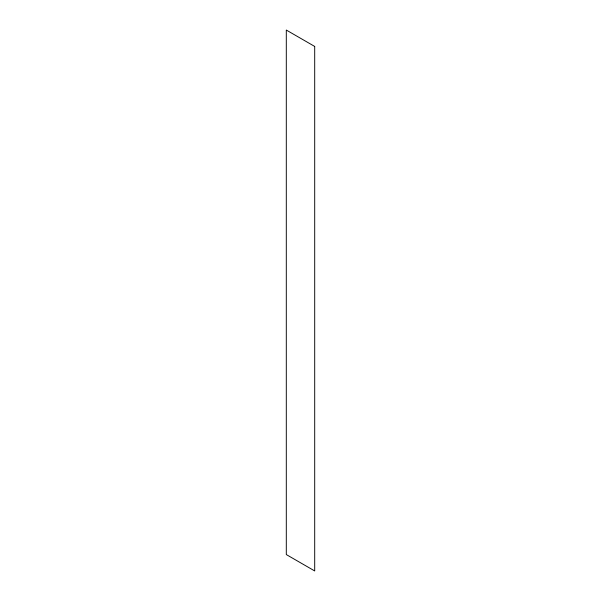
<?xml version="1.0" encoding="UTF-8"?>
<svg xmlns="http://www.w3.org/2000/svg" width="601" height="601" viewBox="0 0 601 601"><rect width="100%" height="100%" fill="white"/><g stroke="black" fill="none" stroke-linecap="round" stroke-linejoin="round"><path stroke-width="0.9" d="M314.699 46.442L286.301 30.05L286.301 554.558L314.699 570.95L314.699 46.442"/></g></svg>
